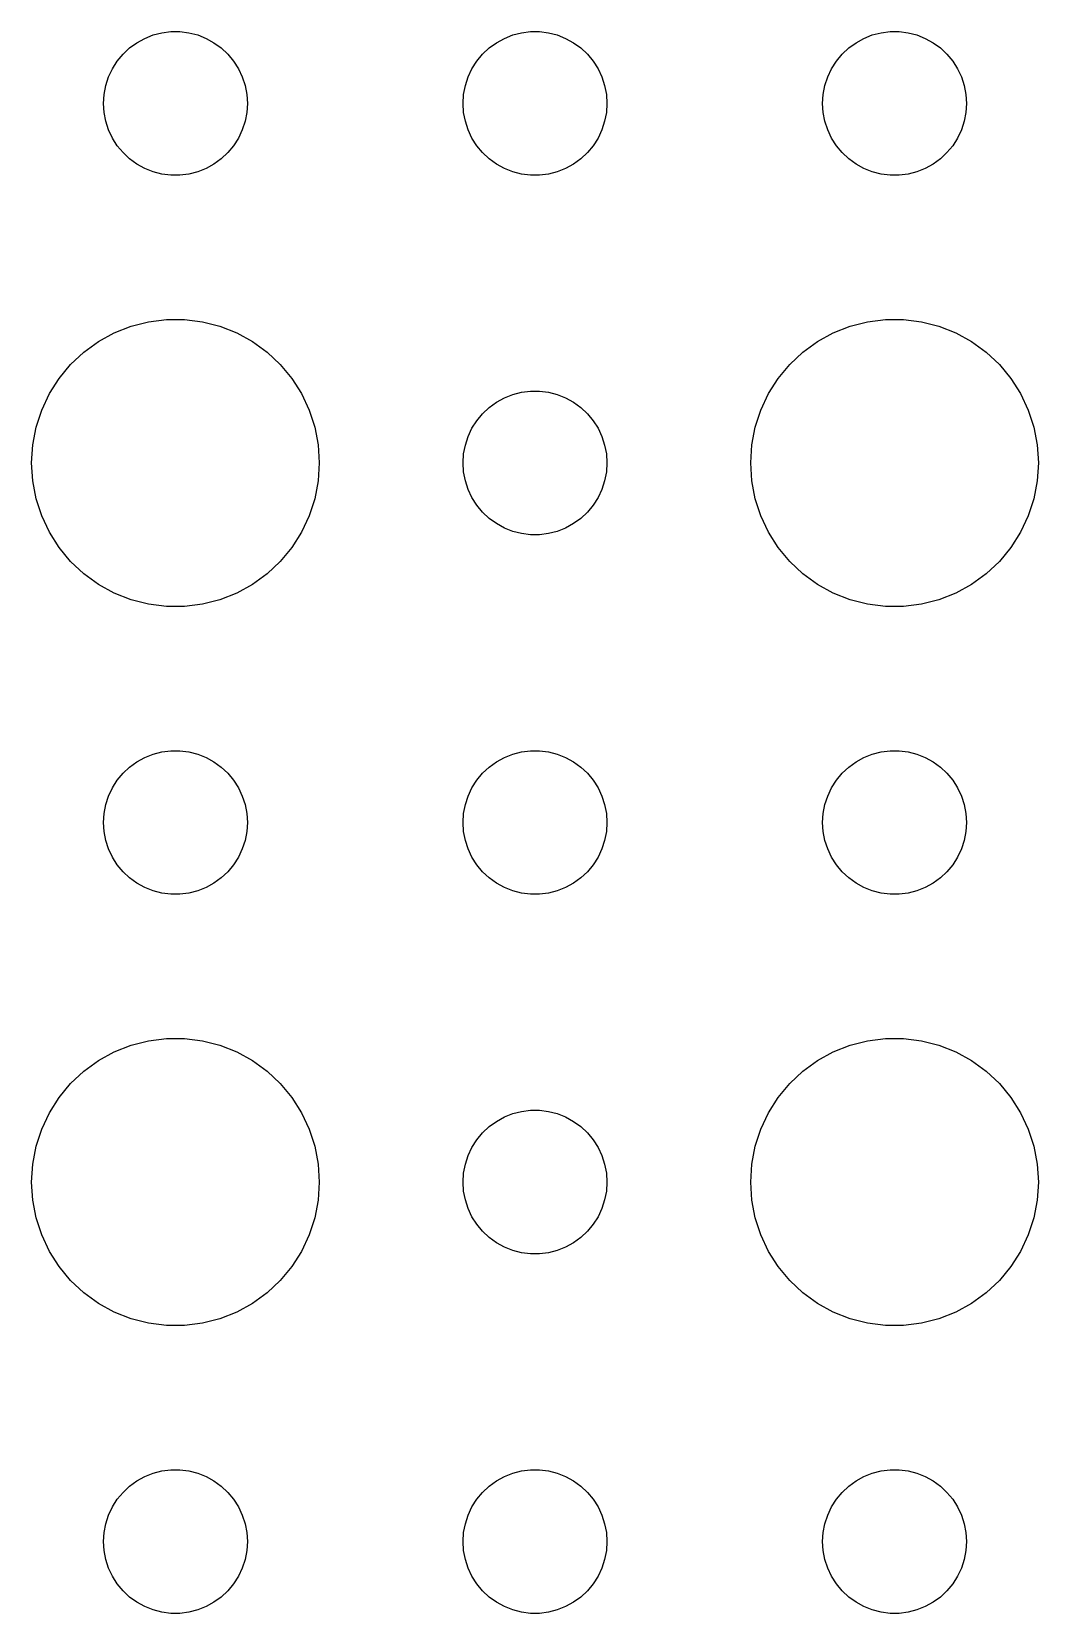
# Model space of a CAD drawing. Header units: metres. Extents: x -69 to 69, y 41 to 179.
# Drawn here: x 12 to 33, y 71 to 104 of the extents above; entities that cross this region are included whole.
import ezdxf

# ---------------------------------------------------------------- set-up
doc = ezdxf.new("R2010")
doc.units = ezdxf.units.M

msp = doc.modelspace()

# ---------------------------------------------------------------- linework, layer by layer
for p, q in [((14.5365, 103.927), (14.7189, 103.973)), ((14.7189, 103.973), (14.9058, 103.997)), ((14.9058, 103.997), (15.0942, 103.997)), ((15.0942, 103.997), (15.2811, 103.973)), ((15.2811, 103.973), (15.4635, 103.927)), ((22.0365, 103.927), (22.2189, 103.973)), ((22.2189, 103.973), (22.4058, 103.997)), ((22.4058, 103.997), (22.5942, 103.997)), ((22.5942, 103.997), (22.7811, 103.973)), ((22.7811, 103.973), (22.9635, 103.927)), ((29.5365, 103.927), (29.7189, 103.973)), ((29.7189, 103.973), (29.9058, 103.997)), ((29.9058, 103.997), (30.0942, 103.997)), ((30.0942, 103.997), (30.2811, 103.973)), ((30.2811, 103.973), (30.4635, 103.927)), ((13.9065, 103.527), (14.0439, 103.656)), ((14.0439, 103.656), (14.1963, 103.766)), ((14.1963, 103.766), (14.3613, 103.857)), ((14.3613, 103.857), (14.5365, 103.927)), ((15.4635, 103.927), (15.6387, 103.857)), ((15.6387, 103.857), (15.8037, 103.766)), ((15.8037, 103.766), (15.9561, 103.656)), ((15.9561, 103.656), (16.0934, 103.527)), ((21.4065, 103.527), (21.5439, 103.656)), ((21.5439, 103.656), (21.6963, 103.766)), ((21.6963, 103.766), (21.8613, 103.857)), ((21.8613, 103.857), (22.0365, 103.927)), ((22.9635, 103.927), (23.1387, 103.857)), ((23.1387, 103.857), (23.3037, 103.766)), ((23.3037, 103.766), (23.4561, 103.656)), ((23.4561, 103.656), (23.5934, 103.527)), ((28.9065, 103.527), (29.0439, 103.656)), ((29.0439, 103.656), (29.1963, 103.766)), ((29.1963, 103.766), (29.3613, 103.857)), ((29.3613, 103.857), (29.5365, 103.927)), ((30.4635, 103.927), (30.6387, 103.857)), ((30.6387, 103.857), (30.8037, 103.766)), ((30.8037, 103.766), (30.9561, 103.656)), ((30.9561, 103.656), (31.0934, 103.527)), ((13.6855, 103.223), (13.7865, 103.382)), ((13.7865, 103.382), (13.9065, 103.527)), ((16.0934, 103.527), (16.2135, 103.382)), ((16.2135, 103.382), (16.3145, 103.223)), ((21.1855, 103.223), (21.2865, 103.382)), ((21.2865, 103.382), (21.4065, 103.527)), ((23.5934, 103.527), (23.7135, 103.382)), ((23.7135, 103.382), (23.8145, 103.223)), ((28.6855, 103.223), (28.7865, 103.382)), ((28.7865, 103.382), (28.9065, 103.527)), ((31.0934, 103.527), (31.2135, 103.382)), ((31.2135, 103.382), (31.3145, 103.223)), ((13.5471, 102.873), (13.6053, 103.052)), ((13.6053, 103.052), (13.6855, 103.223)), ((16.3145, 103.223), (16.3947, 103.052)), ((16.3947, 103.052), (16.4529, 102.873)), ((21.0471, 102.873), (21.1053, 103.052)), ((21.1053, 103.052), (21.1855, 103.223)), ((23.8145, 103.223), (23.8947, 103.052)), ((23.8947, 103.052), (23.9529, 102.873)), ((28.5471, 102.873), (28.6053, 103.052)), ((28.6053, 103.052), (28.6855, 103.223)), ((31.3145, 103.223), (31.3947, 103.052)), ((31.3947, 103.052), (31.4529, 102.873)), ((13.5, 102.5), (13.5118, 102.688)), ((13.5118, 102.688), (13.5471, 102.873)), ((16.4529, 102.873), (16.4882, 102.688)), ((16.4882, 102.688), (16.5, 102.5)), ((21, 102.5), (21.0118, 102.688)), ((21.0118, 102.688), (21.0471, 102.873)), ((23.9529, 102.873), (23.9882, 102.688)), ((23.9882, 102.688), (24, 102.5)), ((28.5, 102.5), (28.5118, 102.688)), ((28.5118, 102.688), (28.5471, 102.873)), ((31.4529, 102.873), (31.4882, 102.688)), ((31.4882, 102.688), (31.5, 102.5)), ((13.5118, 102.312), (13.5, 102.5)), ((13.5471, 102.127), (13.5118, 102.312)), ((16.4882, 102.312), (16.4529, 102.127)), ((16.5, 102.5), (16.4882, 102.312)), ((21.0118, 102.312), (21, 102.5)), ((21.0471, 102.127), (21.0118, 102.312)), ((23.9882, 102.312), (23.9529, 102.127)), ((24, 102.5), (23.9882, 102.312)), ((28.5118, 102.312), (28.5, 102.5)), ((28.5471, 102.127), (28.5118, 102.312)), ((31.4882, 102.312), (31.4529, 102.127)), ((31.5, 102.5), (31.4882, 102.312)), ((13.6053, 101.948), (13.5471, 102.127)), ((16.4529, 102.127), (16.3947, 101.948)), ((21.1053, 101.948), (21.0471, 102.127)), ((23.9529, 102.127), (23.8947, 101.948)), ((28.6053, 101.948), (28.5471, 102.127)), ((31.4529, 102.127), (31.3947, 101.948)), ((13.6855, 101.777), (13.6053, 101.948)), ((13.7865, 101.618), (13.6855, 101.777)), ((16.3145, 101.777), (16.2135, 101.618)), ((16.3947, 101.948), (16.3145, 101.777)), ((21.1855, 101.777), (21.1053, 101.948)), ((21.2865, 101.618), (21.1855, 101.777)), ((23.8145, 101.777), (23.7135, 101.618)), ((23.8947, 101.948), (23.8145, 101.777)), ((28.6855, 101.777), (28.6053, 101.948)), ((28.7865, 101.618), (28.6855, 101.777)), ((31.3145, 101.777), (31.2135, 101.618)), ((31.3947, 101.948), (31.3145, 101.777)), ((13.9065, 101.473), (13.7865, 101.618)), ((14.0439, 101.344), (13.9065, 101.473)), ((14.1963, 101.234), (14.0439, 101.344)), ((15.9561, 101.344), (15.8037, 101.234)), ((16.0934, 101.473), (15.9561, 101.344)), ((16.2135, 101.618), (16.0934, 101.473)), ((21.4065, 101.473), (21.2865, 101.618)), ((21.5439, 101.344), (21.4065, 101.473)), ((21.6963, 101.234), (21.5439, 101.344)), ((23.4561, 101.344), (23.3037, 101.234)), ((23.5934, 101.473), (23.4561, 101.344)), ((23.7135, 101.618), (23.5934, 101.473)), ((28.9065, 101.473), (28.7865, 101.618)), ((29.0439, 101.344), (28.9065, 101.473)), ((29.1963, 101.234), (29.0439, 101.344)), ((30.9561, 101.344), (30.8037, 101.234)), ((31.0934, 101.473), (30.9561, 101.344)), ((31.2135, 101.618), (31.0934, 101.473)), ((14.3613, 101.143), (14.1963, 101.234)), ((14.5365, 101.073), (14.3613, 101.143)), ((14.7189, 101.027), (14.5365, 101.073)), ((14.9058, 101.003), (14.7189, 101.027)), ((15.0942, 101.003), (14.9058, 101.003)), ((15.2811, 101.027), (15.0942, 101.003)), ((15.4635, 101.073), (15.2811, 101.027)), ((15.6387, 101.143), (15.4635, 101.073)), ((15.8037, 101.234), (15.6387, 101.143)), ((21.8613, 101.143), (21.6963, 101.234)), ((22.0365, 101.073), (21.8613, 101.143)), ((22.2189, 101.027), (22.0365, 101.073)), ((22.4058, 101.003), (22.2189, 101.027)), ((22.5942, 101.003), (22.4058, 101.003)), ((22.7811, 101.027), (22.5942, 101.003)), ((22.9635, 101.073), (22.7811, 101.027)), ((23.1387, 101.143), (22.9635, 101.073)), ((23.3037, 101.234), (23.1387, 101.143)), ((29.3613, 101.143), (29.1963, 101.234)), ((29.5365, 101.073), (29.3613, 101.143)), ((29.7189, 101.027), (29.5365, 101.073)), ((29.9058, 101.003), (29.7189, 101.027)), ((30.0942, 101.003), (29.9058, 101.003)), ((30.2811, 101.027), (30.0942, 101.003)), ((30.4635, 101.073), (30.2811, 101.027)), ((30.6387, 101.143), (30.4635, 101.073)), ((30.8037, 101.234), (30.6387, 101.143)), ((14.4379, 97.9469), (14.8116, 97.9941)), ((14.8116, 97.9941), (15.1884, 97.9941)), ((15.1884, 97.9941), (15.5621, 97.9469)), ((29.4379, 97.9469), (29.8116, 97.9941)), ((29.8116, 97.9941), (30.1884, 97.9941)), ((30.1884, 97.9941), (30.5621, 97.9469)), ((13.3925, 97.533), (13.7227, 97.7145)), ((13.7227, 97.7145), (14.0729, 97.8532)), ((14.0729, 97.8532), (14.4379, 97.9469)), ((15.5621, 97.9469), (15.927, 97.8532)), ((15.927, 97.8532), (16.2773, 97.7145)), ((16.2773, 97.7145), (16.6075, 97.533)), ((28.3925, 97.533), (28.7227, 97.7145)), ((28.7227, 97.7145), (29.0729, 97.8532)), ((29.0729, 97.8532), (29.4379, 97.9469)), ((30.5621, 97.9469), (30.927, 97.8532)), ((30.927, 97.8532), (31.2773, 97.7145)), ((31.2773, 97.7145), (31.6075, 97.533)), ((13.0877, 97.3116), (13.3925, 97.533)), ((16.6075, 97.533), (16.9123, 97.3116)), ((28.0877, 97.3116), (28.3925, 97.533)), ((31.6075, 97.533), (31.9123, 97.3116)), ((12.5729, 96.7634), (12.8131, 97.0536)), ((12.8131, 97.0536), (13.0877, 97.3116)), ((16.9123, 97.3116), (17.1869, 97.0536)), ((17.1869, 97.0536), (17.427, 96.7634)), ((27.5729, 96.7634), (27.8131, 97.0536)), ((27.8131, 97.0536), (28.0877, 97.3116)), ((31.9123, 97.3116), (32.1869, 97.0536)), ((32.1869, 97.0536), (32.427, 96.7634)), ((12.3711, 96.4453), (12.5729, 96.7634)), ((17.427, 96.7634), (17.6289, 96.4453)), ((27.3711, 96.4453), (27.5729, 96.7634)), ((32.427, 96.7634), (32.6289, 96.4453)), ((12.2107, 96.1044), (12.3711, 96.4453)), ((17.6289, 96.4453), (17.7893, 96.1044)), ((21.6963, 96.2665), (21.8613, 96.3573)), ((21.8613, 96.3573), (22.0365, 96.4266)), ((22.0365, 96.4266), (22.2189, 96.4734)), ((22.2189, 96.4734), (22.4058, 96.4971)), ((22.4058, 96.4971), (22.5942, 96.4971)), ((22.5942, 96.4971), (22.7811, 96.4734)), ((22.7811, 96.4734), (22.9635, 96.4266)), ((22.9635, 96.4266), (23.1387, 96.3573)), ((23.1387, 96.3573), (23.3037, 96.2665)), ((27.2107, 96.1044), (27.3711, 96.4453)), ((32.6289, 96.4453), (32.7893, 96.1044)), ((12.0942, 95.7461), (12.2107, 96.1044)), ((17.7893, 96.1044), (17.9057, 95.7461)), ((21.2865, 95.8817), (21.4065, 96.0268)), ((21.4065, 96.0268), (21.5439, 96.1558)), ((21.5439, 96.1558), (21.6963, 96.2665)), ((23.3037, 96.2665), (23.4561, 96.1558)), ((23.4561, 96.1558), (23.5934, 96.0268)), ((23.5934, 96.0268), (23.7135, 95.8817)), ((27.0942, 95.7461), (27.2107, 96.1044)), ((32.7893, 96.1044), (32.9057, 95.7461)), ((12.0237, 95.376), (12.0942, 95.7461)), ((17.9057, 95.7461), (17.9763, 95.376)), ((21.1053, 95.5522), (21.1855, 95.7226)), ((21.1855, 95.7226), (21.2865, 95.8817)), ((23.7135, 95.8817), (23.8145, 95.7226)), ((23.8145, 95.7226), (23.8947, 95.5522)), ((27.0237, 95.376), (27.0942, 95.7461)), ((32.9057, 95.7461), (32.9763, 95.376)), ((12, 95), (12.0237, 95.376)), ((17.9763, 95.376), (18, 95)), ((21.0118, 95.188), (21.0471, 95.373)), ((21.0471, 95.373), (21.1053, 95.5522)), ((23.8947, 95.5522), (23.9529, 95.373)), ((23.9529, 95.373), (23.9882, 95.188)), ((27, 95), (27.0237, 95.376)), ((32.9763, 95.376), (33, 95)), ((21, 95), (21.0118, 95.188)), ((23.9882, 95.188), (24, 95)), ((12.0237, 94.624), (12, 95)), ((18, 95), (17.9763, 94.624)), ((21.0118, 94.812), (21, 95)), ((21.0471, 94.627), (21.0118, 94.812)), ((23.9882, 94.812), (23.9529, 94.627)), ((24, 95), (23.9882, 94.812)), ((27.0237, 94.624), (27, 95)), ((33, 95), (32.9763, 94.624)), ((12.0942, 94.2539), (12.0237, 94.624)), ((17.9763, 94.624), (17.9057, 94.2539)), ((21.1053, 94.4478), (21.0471, 94.627)), ((21.1855, 94.2774), (21.1053, 94.4478)), ((23.8947, 94.4478), (23.8145, 94.2774)), ((23.9529, 94.627), (23.8947, 94.4478)), ((27.0942, 94.2539), (27.0237, 94.624)), ((32.9763, 94.624), (32.9057, 94.2539)), ((12.2107, 93.8956), (12.0942, 94.2539)), ((17.9057, 94.2539), (17.7893, 93.8956)), ((21.2865, 94.1183), (21.1855, 94.2774)), ((21.4065, 93.9732), (21.2865, 94.1183)), ((23.7135, 94.1183), (23.5934, 93.9732)), ((23.8145, 94.2774), (23.7135, 94.1183)), ((27.2107, 93.8956), (27.0942, 94.2539)), ((32.9057, 94.2539), (32.7893, 93.8956)), ((12.3711, 93.5547), (12.2107, 93.8956)), ((17.7893, 93.8956), (17.6289, 93.5547)), ((21.5439, 93.8442), (21.4065, 93.9732)), ((21.6963, 93.7335), (21.5439, 93.8442)), ((21.8613, 93.6428), (21.6963, 93.7335)), ((23.3037, 93.7335), (23.1387, 93.6428)), ((23.4561, 93.8442), (23.3037, 93.7335)), ((23.5934, 93.9732), (23.4561, 93.8442)), ((27.3711, 93.5547), (27.2107, 93.8956)), ((32.7893, 93.8956), (32.6289, 93.5547)), ((12.5729, 93.2366), (12.3711, 93.5547)), ((17.6289, 93.5547), (17.427, 93.2366)), ((22.0365, 93.5734), (21.8613, 93.6428)), ((22.2189, 93.5266), (22.0365, 93.5734)), ((22.4058, 93.503), (22.2189, 93.5266)), ((22.5942, 93.503), (22.4058, 93.503)), ((22.7811, 93.5266), (22.5942, 93.503)), ((22.9635, 93.5734), (22.7811, 93.5266)), ((23.1387, 93.6428), (22.9635, 93.5734)), ((27.5729, 93.2366), (27.3711, 93.5547)), ((32.6289, 93.5547), (32.427, 93.2366)), ((12.8131, 92.9464), (12.5729, 93.2366)), ((17.427, 93.2366), (17.1869, 92.9464)), ((27.8131, 92.9464), (27.5729, 93.2366)), ((32.427, 93.2366), (32.1869, 92.9464)), ((13.0877, 92.6885), (12.8131, 92.9464)), ((17.1869, 92.9464), (16.9123, 92.6885)), ((28.0877, 92.6885), (27.8131, 92.9464)), ((32.1869, 92.9464), (31.9123, 92.6885)), ((13.3925, 92.467), (13.0877, 92.6885)), ((13.7227, 92.2855), (13.3925, 92.467)), ((16.6075, 92.467), (16.2773, 92.2855)), ((16.9123, 92.6885), (16.6075, 92.467)), ((28.3925, 92.467), (28.0877, 92.6885)), ((28.7227, 92.2855), (28.3925, 92.467)), ((31.6075, 92.467), (31.2773, 92.2855)), ((31.9123, 92.6885), (31.6075, 92.467)), ((14.0729, 92.1468), (13.7227, 92.2855)), ((14.4379, 92.0531), (14.0729, 92.1468)), ((15.927, 92.1468), (15.5621, 92.0531)), ((16.2773, 92.2855), (15.927, 92.1468)), ((29.0729, 92.1468), (28.7227, 92.2855)), ((29.4379, 92.0531), (29.0729, 92.1468)), ((30.927, 92.1468), (30.5621, 92.0531)), ((31.2773, 92.2855), (30.927, 92.1468)), ((14.8116, 92.0059), (14.4379, 92.0531)), ((15.1884, 92.0059), (14.8116, 92.0059)), ((15.5621, 92.0531), (15.1884, 92.0059)), ((29.8116, 92.0059), (29.4379, 92.0531)), ((30.1884, 92.0059), (29.8116, 92.0059)), ((30.5621, 92.0531), (30.1884, 92.0059)), ((14.0439, 88.6558), (14.1963, 88.7665)), ((14.1963, 88.7665), (14.3613, 88.8573)), ((14.3613, 88.8573), (14.5365, 88.9266)), ((14.5365, 88.9266), (14.7189, 88.9734)), ((14.7189, 88.9734), (14.9058, 88.997)), ((14.9058, 88.997), (15.0942, 88.997)), ((15.0942, 88.997), (15.2811, 88.9734)), ((15.2811, 88.9734), (15.4635, 88.9266)), ((15.4635, 88.9266), (15.6387, 88.8573)), ((15.6387, 88.8573), (15.8037, 88.7665)), ((15.8037, 88.7665), (15.9561, 88.6558)), ((21.5439, 88.6558), (21.6963, 88.7665)), ((21.6963, 88.7665), (21.8613, 88.8573)), ((21.8613, 88.8573), (22.0365, 88.9266)), ((22.0365, 88.9266), (22.2189, 88.9734)), ((22.2189, 88.9734), (22.4058, 88.997)), ((22.4058, 88.997), (22.5942, 88.997)), ((22.5942, 88.997), (22.7811, 88.9734)), ((22.7811, 88.9734), (22.9635, 88.9266)), ((22.9635, 88.9266), (23.1387, 88.8573)), ((23.1387, 88.8573), (23.3037, 88.7665)), ((23.3037, 88.7665), (23.4561, 88.6558)), ((29.0439, 88.6558), (29.1963, 88.7665)), ((29.1963, 88.7665), (29.3613, 88.8573)), ((29.3613, 88.8573), (29.5365, 88.9266)), ((29.5365, 88.9266), (29.7189, 88.9734)), ((29.7189, 88.9734), (29.9058, 88.997)), ((29.9058, 88.997), (30.0942, 88.997)), ((30.0942, 88.997), (30.2811, 88.9734)), ((30.2811, 88.9734), (30.4635, 88.9266)), ((30.4635, 88.9266), (30.6387, 88.8573)), ((30.6387, 88.8573), (30.8037, 88.7665)), ((30.8037, 88.7665), (30.9561, 88.6558)), ((13.7865, 88.3817), (13.9065, 88.5268)), ((13.9065, 88.5268), (14.0439, 88.6558)), ((15.9561, 88.6558), (16.0934, 88.5268)), ((16.0934, 88.5268), (16.2135, 88.3817)), ((21.2865, 88.3817), (21.4065, 88.5268)), ((21.4065, 88.5268), (21.5439, 88.6558)), ((23.4561, 88.6558), (23.5934, 88.5268)), ((23.5934, 88.5268), (23.7135, 88.3817)), ((28.7865, 88.3817), (28.9065, 88.5268)), ((28.9065, 88.5268), (29.0439, 88.6558)), ((30.9561, 88.6558), (31.0934, 88.5268)), ((31.0934, 88.5268), (31.2135, 88.3817)), ((13.6053, 88.0522), (13.6855, 88.2226)), ((13.6855, 88.2226), (13.7865, 88.3817)), ((16.2135, 88.3817), (16.3145, 88.2226)), ((16.3145, 88.2226), (16.3947, 88.0522)), ((21.1053, 88.0522), (21.1855, 88.2226)), ((21.1855, 88.2226), (21.2865, 88.3817)), ((23.7135, 88.3817), (23.8145, 88.2226)), ((23.8145, 88.2226), (23.8947, 88.0522)), ((28.6053, 88.0522), (28.6855, 88.2226)), ((28.6855, 88.2226), (28.7865, 88.3817)), ((31.2135, 88.3817), (31.3145, 88.2226)), ((31.3145, 88.2226), (31.3947, 88.0522)), ((13.5118, 87.688), (13.5471, 87.873)), ((13.5471, 87.873), (13.6053, 88.0522)), ((16.3947, 88.0522), (16.4529, 87.873)), ((16.4529, 87.873), (16.4882, 87.688)), ((21.0118, 87.688), (21.0471, 87.873)), ((21.0471, 87.873), (21.1053, 88.0522)), ((23.8947, 88.0522), (23.9529, 87.873)), ((23.9529, 87.873), (23.9882, 87.688)), ((28.5118, 87.688), (28.5471, 87.873)), ((28.5471, 87.873), (28.6053, 88.0522)), ((31.3947, 88.0522), (31.4529, 87.873)), ((31.4529, 87.873), (31.4882, 87.688)), ((13.5, 87.5), (13.5118, 87.688)), ((13.5118, 87.312), (13.5, 87.5)), ((16.4882, 87.688), (16.5, 87.5)), ((16.5, 87.5), (16.4882, 87.312)), ((21, 87.5), (21.0118, 87.688)), ((21.0118, 87.312), (21, 87.5)), ((23.9882, 87.688), (24, 87.5)), ((24, 87.5), (23.9882, 87.312)), ((28.5, 87.5), (28.5118, 87.688)), ((28.5118, 87.312), (28.5, 87.5)), ((31.4882, 87.688), (31.5, 87.5)), ((31.5, 87.5), (31.4882, 87.312)), ((13.5471, 87.127), (13.5118, 87.312)), ((13.6053, 86.9478), (13.5471, 87.127)), ((16.4529, 87.127), (16.3947, 86.9478)), ((16.4882, 87.312), (16.4529, 87.127)), ((21.0471, 87.127), (21.0118, 87.312)), ((21.1053, 86.9478), (21.0471, 87.127)), ((23.9529, 87.127), (23.8947, 86.9478)), ((23.9882, 87.312), (23.9529, 87.127)), ((28.5471, 87.127), (28.5118, 87.312)), ((28.6053, 86.9478), (28.5471, 87.127)), ((31.4529, 87.127), (31.3947, 86.9478)), ((31.4882, 87.312), (31.4529, 87.127)), ((13.6855, 86.7774), (13.6053, 86.9478)), ((13.7865, 86.6183), (13.6855, 86.7774)), ((16.3145, 86.7774), (16.2135, 86.6183)), ((16.3947, 86.9478), (16.3145, 86.7774)), ((21.1855, 86.7774), (21.1053, 86.9478)), ((21.2865, 86.6183), (21.1855, 86.7774)), ((23.8145, 86.7774), (23.7135, 86.6183)), ((23.8947, 86.9478), (23.8145, 86.7774)), ((28.6855, 86.7774), (28.6053, 86.9478)), ((28.7865, 86.6183), (28.6855, 86.7774)), ((31.3145, 86.7774), (31.2135, 86.6183)), ((31.3947, 86.9478), (31.3145, 86.7774)), ((13.9065, 86.4732), (13.7865, 86.6183)), ((14.0439, 86.3442), (13.9065, 86.4732)), ((16.0934, 86.4732), (15.9561, 86.3442)), ((16.2135, 86.6183), (16.0934, 86.4732)), ((21.4065, 86.4732), (21.2865, 86.6183)), ((21.5439, 86.3442), (21.4065, 86.4732)), ((23.5934, 86.4732), (23.4561, 86.3442)), ((23.7135, 86.6183), (23.5934, 86.4732)), ((28.9065, 86.4732), (28.7865, 86.6183)), ((29.0439, 86.3442), (28.9065, 86.4732)), ((31.0934, 86.4732), (30.9561, 86.3442)), ((31.2135, 86.6183), (31.0934, 86.4732)), ((14.1963, 86.2335), (14.0439, 86.3442)), ((14.3613, 86.1428), (14.1963, 86.2335)), ((14.5365, 86.0734), (14.3613, 86.1428)), ((15.6387, 86.1428), (15.4635, 86.0734)), ((15.8037, 86.2335), (15.6387, 86.1428)), ((15.9561, 86.3442), (15.8037, 86.2335)), ((21.6963, 86.2335), (21.5439, 86.3442)), ((21.8613, 86.1428), (21.6963, 86.2335)), ((22.0365, 86.0734), (21.8613, 86.1428)), ((23.1387, 86.1428), (22.9635, 86.0734)), ((23.3037, 86.2335), (23.1387, 86.1428)), ((23.4561, 86.3442), (23.3037, 86.2335)), ((29.1963, 86.2335), (29.0439, 86.3442)), ((29.3613, 86.1428), (29.1963, 86.2335)), ((29.5365, 86.0734), (29.3613, 86.1428)), ((30.6387, 86.1428), (30.4635, 86.0734)), ((30.8037, 86.2335), (30.6387, 86.1428)), ((30.9561, 86.3442), (30.8037, 86.2335)), ((14.7189, 86.0266), (14.5365, 86.0734)), ((14.9058, 86.003), (14.7189, 86.0266)), ((15.0942, 86.003), (14.9058, 86.003)), ((15.2811, 86.0266), (15.0942, 86.003)), ((15.4635, 86.0734), (15.2811, 86.0266)), ((22.2189, 86.0266), (22.0365, 86.0734)), ((22.4058, 86.003), (22.2189, 86.0266)), ((22.5942, 86.003), (22.4058, 86.003)), ((22.7811, 86.0266), (22.5942, 86.003)), ((22.9635, 86.0734), (22.7811, 86.0266)), ((29.7189, 86.0266), (29.5365, 86.0734)), ((29.9058, 86.003), (29.7189, 86.0266)), ((30.0942, 86.003), (29.9058, 86.003)), ((30.2811, 86.0266), (30.0942, 86.003)), ((30.4635, 86.0734), (30.2811, 86.0266)), ((13.7227, 82.7145), (14.0729, 82.8532)), ((14.0729, 82.8532), (14.4379, 82.9469)), ((14.4379, 82.9469), (14.8116, 82.9941)), ((14.8116, 82.9941), (15.1884, 82.9941)), ((15.1884, 82.9941), (15.5621, 82.9469)), ((15.5621, 82.9469), (15.927, 82.8532)), ((15.927, 82.8532), (16.2773, 82.7145)), ((28.7227, 82.7145), (29.0729, 82.8532)), ((29.0729, 82.8532), (29.4379, 82.9469)), ((29.4379, 82.9469), (29.8116, 82.9941)), ((29.8116, 82.9941), (30.1884, 82.9941)), ((30.1884, 82.9941), (30.5621, 82.9469)), ((30.5621, 82.9469), (30.927, 82.8532)), ((30.927, 82.8532), (31.2773, 82.7145)), ((13.0877, 82.3116), (13.3925, 82.533)), ((13.3925, 82.533), (13.7227, 82.7145)), ((16.2773, 82.7145), (16.6075, 82.533)), ((16.6075, 82.533), (16.9123, 82.3116)), ((28.0877, 82.3116), (28.3925, 82.533)), ((28.3925, 82.533), (28.7227, 82.7145)), ((31.2773, 82.7145), (31.6075, 82.533)), ((31.6075, 82.533), (31.9123, 82.3116)), ((12.8131, 82.0536), (13.0877, 82.3116)), ((16.9123, 82.3116), (17.1869, 82.0536)), ((27.8131, 82.0536), (28.0877, 82.3116)), ((31.9123, 82.3116), (32.1869, 82.0536)), ((12.5729, 81.7634), (12.8131, 82.0536)), ((17.1869, 82.0536), (17.427, 81.7634)), ((27.5729, 81.7634), (27.8131, 82.0536)), ((32.1869, 82.0536), (32.427, 81.7634)), ((12.3711, 81.4453), (12.5729, 81.7634)), ((17.427, 81.7634), (17.6289, 81.4453)), ((22.2189, 81.4734), (22.4058, 81.497)), ((22.4058, 81.497), (22.5942, 81.497)), ((22.5942, 81.497), (22.7811, 81.4734)), ((27.3711, 81.4453), (27.5729, 81.7634)), ((32.427, 81.7634), (32.6289, 81.4453)), ((12.2107, 81.1044), (12.3711, 81.4453)), ((17.6289, 81.4453), (17.7893, 81.1044)), ((21.5439, 81.1558), (21.6963, 81.2665)), ((21.6963, 81.2665), (21.8613, 81.3573)), ((21.8613, 81.3573), (22.0365, 81.4266)), ((22.0365, 81.4266), (22.2189, 81.4734)), ((22.7811, 81.4734), (22.9635, 81.4266)), ((22.9635, 81.4266), (23.1387, 81.3573)), ((23.1387, 81.3573), (23.3037, 81.2665)), ((23.3037, 81.2665), (23.4561, 81.1558)), ((27.2107, 81.1044), (27.3711, 81.4453)), ((32.6289, 81.4453), (32.7893, 81.1044)), ((12.0942, 80.7461), (12.2107, 81.1044)), ((17.7893, 81.1044), (17.9057, 80.7461)), ((21.1855, 80.7226), (21.2865, 80.8817)), ((21.2865, 80.8817), (21.4065, 81.0268)), ((21.4065, 81.0268), (21.5439, 81.1558)), ((23.4561, 81.1558), (23.5934, 81.0268)), ((23.5934, 81.0268), (23.7135, 80.8817)), ((23.7135, 80.8817), (23.8145, 80.7226)), ((27.0942, 80.7461), (27.2107, 81.1044)), ((32.7893, 81.1044), (32.9057, 80.7461)), ((12.0237, 80.376), (12.0942, 80.7461)), ((17.9057, 80.7461), (17.9763, 80.376)), ((21.0471, 80.373), (21.1053, 80.5522)), ((21.1053, 80.5522), (21.1855, 80.7226)), ((23.8145, 80.7226), (23.8947, 80.5522)), ((23.8947, 80.5522), (23.9529, 80.373)), ((27.0237, 80.376), (27.0942, 80.7461)), ((32.9057, 80.7461), (32.9763, 80.376)), ((12, 80), (12.0237, 80.376)), ((17.9763, 80.376), (18, 80)), ((21, 80), (21.0118, 80.188)), ((21.0118, 80.188), (21.0471, 80.373)), ((23.9529, 80.373), (23.9882, 80.188)), ((23.9882, 80.188), (24, 80)), ((27, 80), (27.0237, 80.376)), ((32.9763, 80.376), (33, 80)), ((12.0237, 79.624), (12, 80)), ((18, 80), (17.9763, 79.624)), ((21.0118, 79.812), (21, 80)), ((24, 80), (23.9882, 79.812)), ((27.0237, 79.624), (27, 80)), ((33, 80), (32.9763, 79.624)), ((12.0942, 79.2539), (12.0237, 79.624)), ((17.9763, 79.624), (17.9057, 79.2539)), ((21.0471, 79.627), (21.0118, 79.812)), ((21.1053, 79.4478), (21.0471, 79.627)), ((23.9529, 79.627), (23.8947, 79.4478)), ((23.9882, 79.812), (23.9529, 79.627)), ((27.0942, 79.2539), (27.0237, 79.624)), ((32.9763, 79.624), (32.9057, 79.2539)), ((12.2107, 78.8956), (12.0942, 79.2539)), ((17.9057, 79.2539), (17.7893, 78.8956)), ((21.1855, 79.2774), (21.1053, 79.4478)), ((21.2865, 79.1183), (21.1855, 79.2774)), ((23.8145, 79.2774), (23.7135, 79.1183)), ((23.8947, 79.4478), (23.8145, 79.2774)), ((27.2107, 78.8956), (27.0942, 79.2539)), ((32.9057, 79.2539), (32.7893, 78.8956)), ((12.3711, 78.5547), (12.2107, 78.8956)), ((17.7893, 78.8956), (17.6289, 78.5547)), ((21.4065, 78.9732), (21.2865, 79.1183)), ((21.5439, 78.8442), (21.4065, 78.9732)), ((23.5934, 78.9732), (23.4561, 78.8442)), ((23.7135, 79.1183), (23.5934, 78.9732)), ((27.3711, 78.5547), (27.2107, 78.8956)), ((32.7893, 78.8956), (32.6289, 78.5547)), ((12.5729, 78.2366), (12.3711, 78.5547)), ((17.6289, 78.5547), (17.427, 78.2366)), ((21.6963, 78.7335), (21.5439, 78.8442)), ((21.8613, 78.6428), (21.6963, 78.7335)), ((22.0365, 78.5734), (21.8613, 78.6428)), ((22.2189, 78.5266), (22.0365, 78.5734)), ((22.4058, 78.503), (22.2189, 78.5266)), ((22.7811, 78.5266), (22.5942, 78.503)), ((22.9635, 78.5734), (22.7811, 78.5266)), ((23.1387, 78.6428), (22.9635, 78.5734)), ((23.3037, 78.7335), (23.1387, 78.6428)), ((23.4561, 78.8442), (23.3037, 78.7335)), ((27.5729, 78.2366), (27.3711, 78.5547)), ((32.6289, 78.5547), (32.427, 78.2366)), ((12.8131, 77.9464), (12.5729, 78.2366)), ((17.427, 78.2366), (17.1869, 77.9464)), ((22.5942, 78.503), (22.4058, 78.503)), ((27.8131, 77.9464), (27.5729, 78.2366)), ((32.427, 78.2366), (32.1869, 77.9464)), ((13.0877, 77.6885), (12.8131, 77.9464)), ((17.1869, 77.9464), (16.9123, 77.6885)), ((28.0877, 77.6885), (27.8131, 77.9464)), ((32.1869, 77.9464), (31.9123, 77.6885)), ((13.3925, 77.467), (13.0877, 77.6885)), ((16.9123, 77.6885), (16.6075, 77.467)), ((28.3925, 77.467), (28.0877, 77.6885)), ((31.9123, 77.6885), (31.6075, 77.467)), ((13.7227, 77.2855), (13.3925, 77.467)), ((14.0729, 77.1468), (13.7227, 77.2855)), ((16.2773, 77.2855), (15.927, 77.1468)), ((16.6075, 77.467), (16.2773, 77.2855)), ((28.7227, 77.2855), (28.3925, 77.467)), ((29.0729, 77.1468), (28.7227, 77.2855)), ((31.2773, 77.2855), (30.927, 77.1468)), ((31.6075, 77.467), (31.2773, 77.2855)), ((14.4379, 77.0531), (14.0729, 77.1468)), ((14.8116, 77.0059), (14.4379, 77.0531)), ((15.1884, 77.0059), (14.8116, 77.0059)), ((15.5621, 77.0531), (15.1884, 77.0059)), ((15.927, 77.1468), (15.5621, 77.0531)), ((29.4379, 77.0531), (29.0729, 77.1468)), ((29.8116, 77.0059), (29.4379, 77.0531)), ((30.1884, 77.0059), (29.8116, 77.0059)), ((30.5621, 77.0531), (30.1884, 77.0059)), ((30.927, 77.1468), (30.5621, 77.0531)), ((14.3613, 73.8572), (14.5365, 73.9266)), ((14.5365, 73.9266), (14.7189, 73.9734)), ((14.7189, 73.9734), (14.9058, 73.997)), ((14.9058, 73.997), (15.0942, 73.997)), ((15.0942, 73.997), (15.2811, 73.9734)), ((15.2811, 73.9734), (15.4635, 73.9266)), ((15.4635, 73.9266), (15.6387, 73.8572)), ((21.8613, 73.8572), (22.0365, 73.9266)), ((22.0365, 73.9266), (22.2189, 73.9734)), ((22.2189, 73.9734), (22.4058, 73.997)), ((22.4058, 73.997), (22.5942, 73.997)), ((22.5942, 73.997), (22.7811, 73.9734)), ((22.7811, 73.9734), (22.9635, 73.9266)), ((22.9635, 73.9266), (23.1387, 73.8572)), ((29.3613, 73.8572), (29.5365, 73.9266)), ((29.5365, 73.9266), (29.7189, 73.9734)), ((29.7189, 73.9734), (29.9058, 73.997)), ((29.9058, 73.997), (30.0942, 73.997)), ((30.0942, 73.997), (30.2811, 73.9734)), ((30.2811, 73.9734), (30.4635, 73.9266)), ((30.4635, 73.9266), (30.6387, 73.8572)), ((13.9065, 73.5268), (14.0439, 73.6558)), ((14.0439, 73.6558), (14.1963, 73.7665)), ((14.1963, 73.7665), (14.3613, 73.8572)), ((15.6387, 73.8572), (15.8037, 73.7665)), ((15.8037, 73.7665), (15.9561, 73.6558)), ((15.9561, 73.6558), (16.0934, 73.5268)), ((21.4065, 73.5268), (21.5439, 73.6558)), ((21.5439, 73.6558), (21.6963, 73.7665)), ((21.6963, 73.7665), (21.8613, 73.8572)), ((23.1387, 73.8572), (23.3037, 73.7665)), ((23.3037, 73.7665), (23.4561, 73.6558)), ((23.4561, 73.6558), (23.5934, 73.5268)), ((28.9065, 73.5268), (29.0439, 73.6558)), ((29.0439, 73.6558), (29.1963, 73.7665)), ((29.1963, 73.7665), (29.3613, 73.8572)), ((30.6387, 73.8572), (30.8037, 73.7665)), ((30.8037, 73.7665), (30.9561, 73.6558)), ((30.9561, 73.6558), (31.0934, 73.5268)), ((13.6855, 73.2226), (13.7865, 73.3817)), ((13.7865, 73.3817), (13.9065, 73.5268)), ((16.0934, 73.5268), (16.2135, 73.3817)), ((16.2135, 73.3817), (16.3145, 73.2226)), ((21.1855, 73.2226), (21.2865, 73.3817)), ((21.2865, 73.3817), (21.4065, 73.5268)), ((23.5934, 73.5268), (23.7135, 73.3817)), ((23.7135, 73.3817), (23.8145, 73.2226)), ((28.6855, 73.2226), (28.7865, 73.3817)), ((28.7865, 73.3817), (28.9065, 73.5268)), ((31.0934, 73.5268), (31.2135, 73.3817)), ((31.2135, 73.3817), (31.3145, 73.2226)), ((13.5471, 72.873), (13.6053, 73.0522)), ((13.6053, 73.0522), (13.6855, 73.2226)), ((16.3145, 73.2226), (16.3947, 73.0522)), ((16.3947, 73.0522), (16.4529, 72.873)), ((21.0471, 72.873), (21.1053, 73.0522)), ((21.1053, 73.0522), (21.1855, 73.2226)), ((23.8145, 73.2226), (23.8947, 73.0522)), ((23.8947, 73.0522), (23.9529, 72.873)), ((28.5471, 72.873), (28.6053, 73.0522)), ((28.6053, 73.0522), (28.6855, 73.2226)), ((31.3145, 73.2226), (31.3947, 73.0522)), ((31.3947, 73.0522), (31.4529, 72.873)), ((13.5, 72.5), (13.5118, 72.688)), ((13.5118, 72.688), (13.5471, 72.873)), ((16.4529, 72.873), (16.4882, 72.688)), ((16.4882, 72.688), (16.5, 72.5)), ((21, 72.5), (21.0118, 72.688)), ((21.0118, 72.688), (21.0471, 72.873)), ((23.9529, 72.873), (23.9882, 72.688)), ((23.9882, 72.688), (24, 72.5)), ((28.5, 72.5), (28.5118, 72.688)), ((28.5118, 72.688), (28.5471, 72.873)), ((31.4529, 72.873), (31.4882, 72.688)), ((31.4882, 72.688), (31.5, 72.5)), ((13.5118, 72.312), (13.5, 72.5)), ((13.5471, 72.127), (13.5118, 72.312)), ((16.4882, 72.312), (16.4529, 72.127)), ((16.5, 72.5), (16.4882, 72.312)), ((21.0118, 72.312), (21, 72.5)), ((21.0471, 72.127), (21.0118, 72.312)), ((23.9882, 72.312), (23.9529, 72.127)), ((24, 72.5), (23.9882, 72.312)), ((28.5118, 72.312), (28.5, 72.5)), ((28.5471, 72.127), (28.5118, 72.312)), ((31.4882, 72.312), (31.4529, 72.127)), ((31.5, 72.5), (31.4882, 72.312)), ((13.6053, 71.9478), (13.5471, 72.127)), ((13.6855, 71.7774), (13.6053, 71.9478)), ((16.3947, 71.9478), (16.3145, 71.7774)), ((16.4529, 72.127), (16.3947, 71.9478)), ((21.1053, 71.9478), (21.0471, 72.127)), ((21.1855, 71.7774), (21.1053, 71.9478)), ((23.8947, 71.9478), (23.8145, 71.7774)), ((23.9529, 72.127), (23.8947, 71.9478)), ((28.6053, 71.9478), (28.5471, 72.127)), ((28.6855, 71.7774), (28.6053, 71.9478)), ((31.3947, 71.9478), (31.3145, 71.7774)), ((31.4529, 72.127), (31.3947, 71.9478)), ((13.7865, 71.6183), (13.6855, 71.7774)), ((13.9065, 71.4732), (13.7865, 71.6183)), ((16.2135, 71.6183), (16.0934, 71.4732)), ((16.3145, 71.7774), (16.2135, 71.6183)), ((21.2865, 71.6183), (21.1855, 71.7774)), ((21.4065, 71.4732), (21.2865, 71.6183)), ((23.7135, 71.6183), (23.5934, 71.4732)), ((23.8145, 71.7774), (23.7135, 71.6183)), ((28.7865, 71.6183), (28.6855, 71.7774)), ((28.9065, 71.4732), (28.7865, 71.6183)), ((31.2135, 71.6183), (31.0934, 71.4732)), ((31.3145, 71.7774), (31.2135, 71.6183)), ((14.0439, 71.3442), (13.9065, 71.4732)), ((14.1963, 71.2335), (14.0439, 71.3442)), ((15.9561, 71.3442), (15.8037, 71.2335)), ((16.0934, 71.4732), (15.9561, 71.3442)), ((21.5439, 71.3442), (21.4065, 71.4732)), ((21.6963, 71.2335), (21.5439, 71.3442)), ((23.4561, 71.3442), (23.3037, 71.2335)), ((23.5934, 71.4732), (23.4561, 71.3442)), ((29.0439, 71.3442), (28.9065, 71.4732)), ((29.1963, 71.2335), (29.0439, 71.3442)), ((30.9561, 71.3442), (30.8037, 71.2335)), ((31.0934, 71.4732), (30.9561, 71.3442)), ((14.3613, 71.1428), (14.1963, 71.2335)), ((14.5365, 71.0734), (14.3613, 71.1428)), ((14.7189, 71.0266), (14.5365, 71.0734)), ((14.9058, 71.003), (14.7189, 71.0266)), ((15.0942, 71.003), (14.9058, 71.003)), ((15.2811, 71.0266), (15.0942, 71.003)), ((15.4635, 71.0734), (15.2811, 71.0266)), ((15.6387, 71.1428), (15.4635, 71.0734)), ((15.8037, 71.2335), (15.6387, 71.1428)), ((21.8613, 71.1428), (21.6963, 71.2335)), ((22.0365, 71.0734), (21.8613, 71.1428)), ((22.2189, 71.0266), (22.0365, 71.0734)), ((22.4058, 71.003), (22.2189, 71.0266)), ((22.5942, 71.003), (22.4058, 71.003)), ((22.7811, 71.0266), (22.5942, 71.003)), ((22.9635, 71.0734), (22.7811, 71.0266)), ((23.1387, 71.1428), (22.9635, 71.0734)), ((23.3037, 71.2335), (23.1387, 71.1428)), ((29.3613, 71.1428), (29.1963, 71.2335)), ((29.5365, 71.0734), (29.3613, 71.1428)), ((29.7189, 71.0266), (29.5365, 71.0734)), ((29.9058, 71.003), (29.7189, 71.0266)), ((30.0942, 71.003), (29.9058, 71.003)), ((30.2811, 71.0266), (30.0942, 71.003)), ((30.4635, 71.0734), (30.2811, 71.0266)), ((30.6387, 71.1428), (30.4635, 71.0734)), ((30.8037, 71.2335), (30.6387, 71.1428))]:
    msp.add_line(p, q)

doc.saveas('drawing.dxf')
